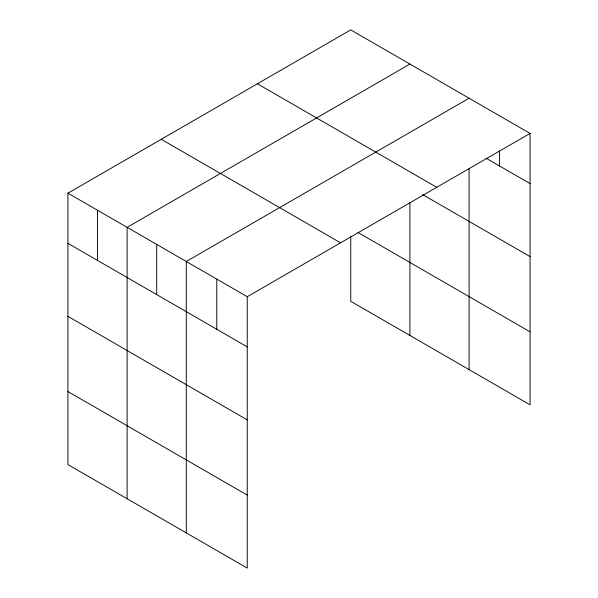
<?xml version="1.0" encoding="UTF-8"?>
<svg xmlns="http://www.w3.org/2000/svg" width="598" height="598" viewBox="0 0 598 598"><rect width="100%" height="100%" fill="white"/><g stroke="black" fill="none" stroke-linecap="round" stroke-linejoin="round"><path stroke-width="0.9" d="M469.094 168.479L469.094 369.624M67.933 193.176L247.258 296.705L247.258 568.1L67.933 464.571L67.933 193.176L350.742 29.9L530.067 133.429L530.067 404.824L350.742 301.295L350.742 236.502M409.922 64.068L127.112 227.345L127.112 498.732M469.094 98.229L186.284 261.505L186.284 532.9M247.258 296.705L530.067 133.429M485.942 158.126L530.067 183.601M257.417 83.78L436.742 187.316M422.711 194.627L530.067 256.602M357.94 232.443L530.067 331.823M161.258 139.297L340.583 242.825M67.933 243.349L247.258 346.877M67.933 316.349L247.258 419.886M67.933 391.563L247.258 495.099M499.577 151.137L499.577 166.005M409.922 202.834L409.922 335.456M216.775 279.109L216.775 329.281M156.698 244.425L156.698 294.597M97.526 210.257L97.526 260.429"/></g></svg>
